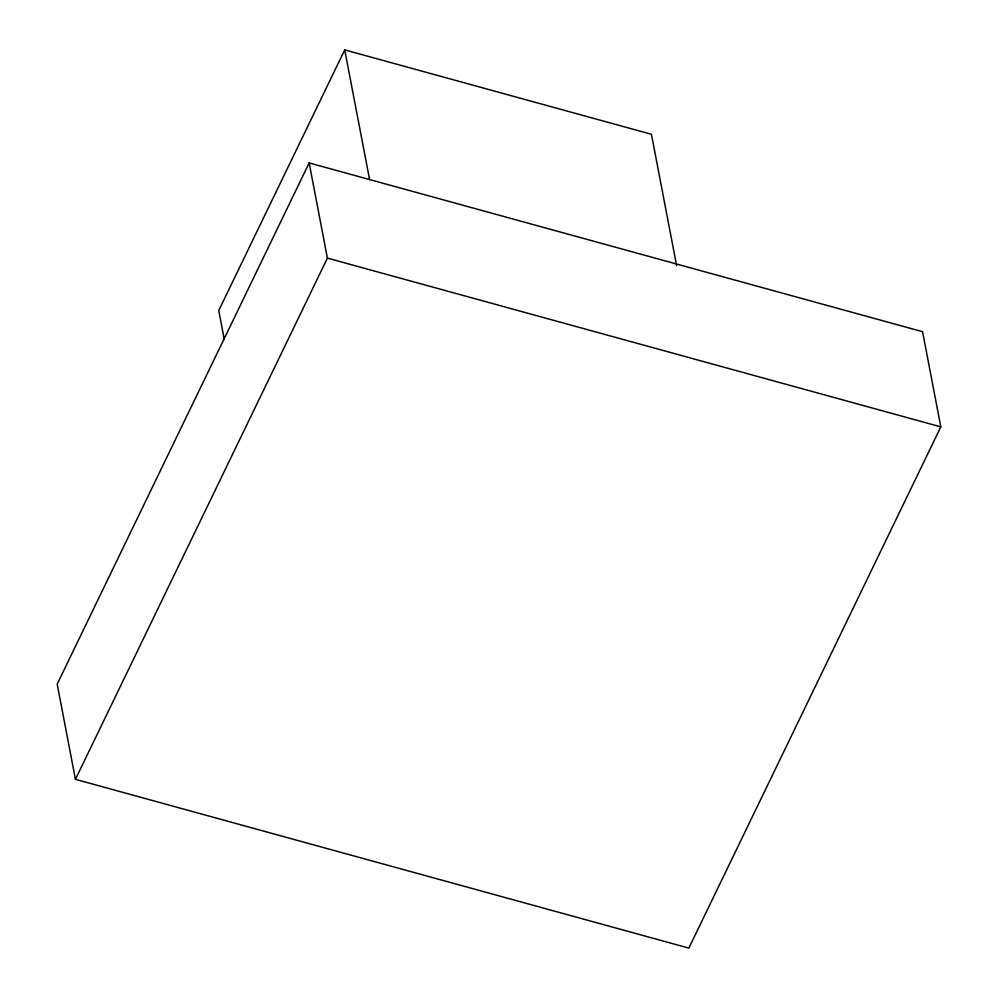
<?xml version="1.0" encoding="UTF-8"?>
<svg xmlns="http://www.w3.org/2000/svg" width="998" height="998" viewBox="0 0 998 998"><rect width="100%" height="100%" fill="white"/><g stroke="black" fill="none" stroke-linecap="round" stroke-linejoin="round"><path stroke-width="1.5" d="M676.619 265.593L651.432 134.281L344.722 49.9L218.737 310.515L224.301 339.52M309.155 162.936L57.185 684.154L75.436 779.326L688.845 948.1L940.815 426.87L922.564 331.698L309.155 162.936L327.406 258.108L75.436 779.326M327.406 258.108L940.815 426.87M344.722 49.9L369.622 179.69"/></g></svg>
